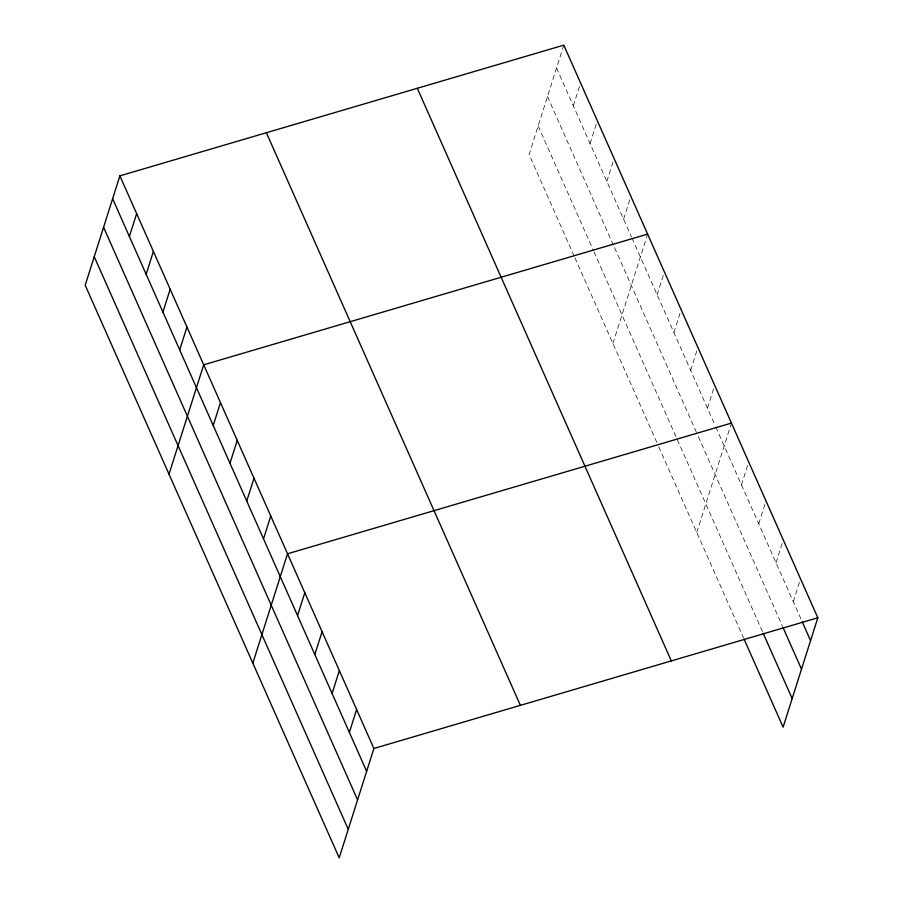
<?xml version="1.0" encoding="UTF-8"?>
<svg xmlns="http://www.w3.org/2000/svg" width="903" height="903" viewBox="0 0 903 903"><rect width="100%" height="100%" fill="white"/><g stroke="black" fill="none" stroke-linecap="round" stroke-linejoin="round"><path stroke-width="0.68" stroke-dasharray="4.51 3.39" d="M563.799 45.15L529.102 154.515L574.376 256.554M573.315 105.809L580.561 82.941M590.077 143.6L596.906 122.086M606.839 181.39L613.668 159.876M623.612 219.181L630.858 196.323M612.934 343.479L647.62 234.114M657.136 294.773L664.394 271.916M673.898 332.564L681.155 309.706M690.671 370.354L697.917 347.497M707.433 408.156L714.262 386.631M696.755 532.454L731.024 424.433M741.465 484.888L748.722 462.02M758.746 523.819L765.992 500.962M776.016 562.761L783.262 539.904M793.285 601.703L800.114 580.189M556.541 68.007L631.434 236.823M631.987 238.076L715.255 425.787M715.808 427.051L801.65 620.542M547.489 96.553L613.43 245.21M614.548 247.727L697.263 434.174M698.38 436.702L782.562 626.479M538.165 125.968L593.485 250.684M594.039 251.948L762.64 632.021M574.929 257.818L658.197 445.529M658.75 446.782L743.564 637.958"/><path stroke-width="1.35" d="M119.885 175.859L85.187 285.224L339.201 857.85L373.898 748.485L119.885 175.859L563.799 45.15L817.813 617.776L783.115 727.141L744.117 639.222M129.389 236.507L136.646 213.65M146.162 274.309L153.408 251.44M162.924 312.099L170.17 289.231M179.686 349.89L186.944 327.033M169.008 474.188L203.706 364.823L647.62 234.114M213.221 425.482L220.467 402.614M229.983 463.273L237.241 440.404M246.745 501.063L254.003 478.206M263.518 538.854L270.765 515.997M252.84 663.152L287.526 553.787L731.453 423.089M297.55 615.586L304.808 592.729M314.82 654.528L322.078 631.671M332.101 693.47L339.347 670.602M349.371 732.401L356.617 709.544M373.898 748.485L817.813 617.776M802.203 621.795L810.555 640.633M783.115 627.732L801.503 669.179M763.204 633.285L792.179 698.595M417.31 88.28L671.324 660.906M266.374 132.718L520.388 705.345M112.627 198.716L366.641 771.343M103.574 227.263L357.588 799.889M94.239 256.678L348.253 829.304"/></g></svg>
